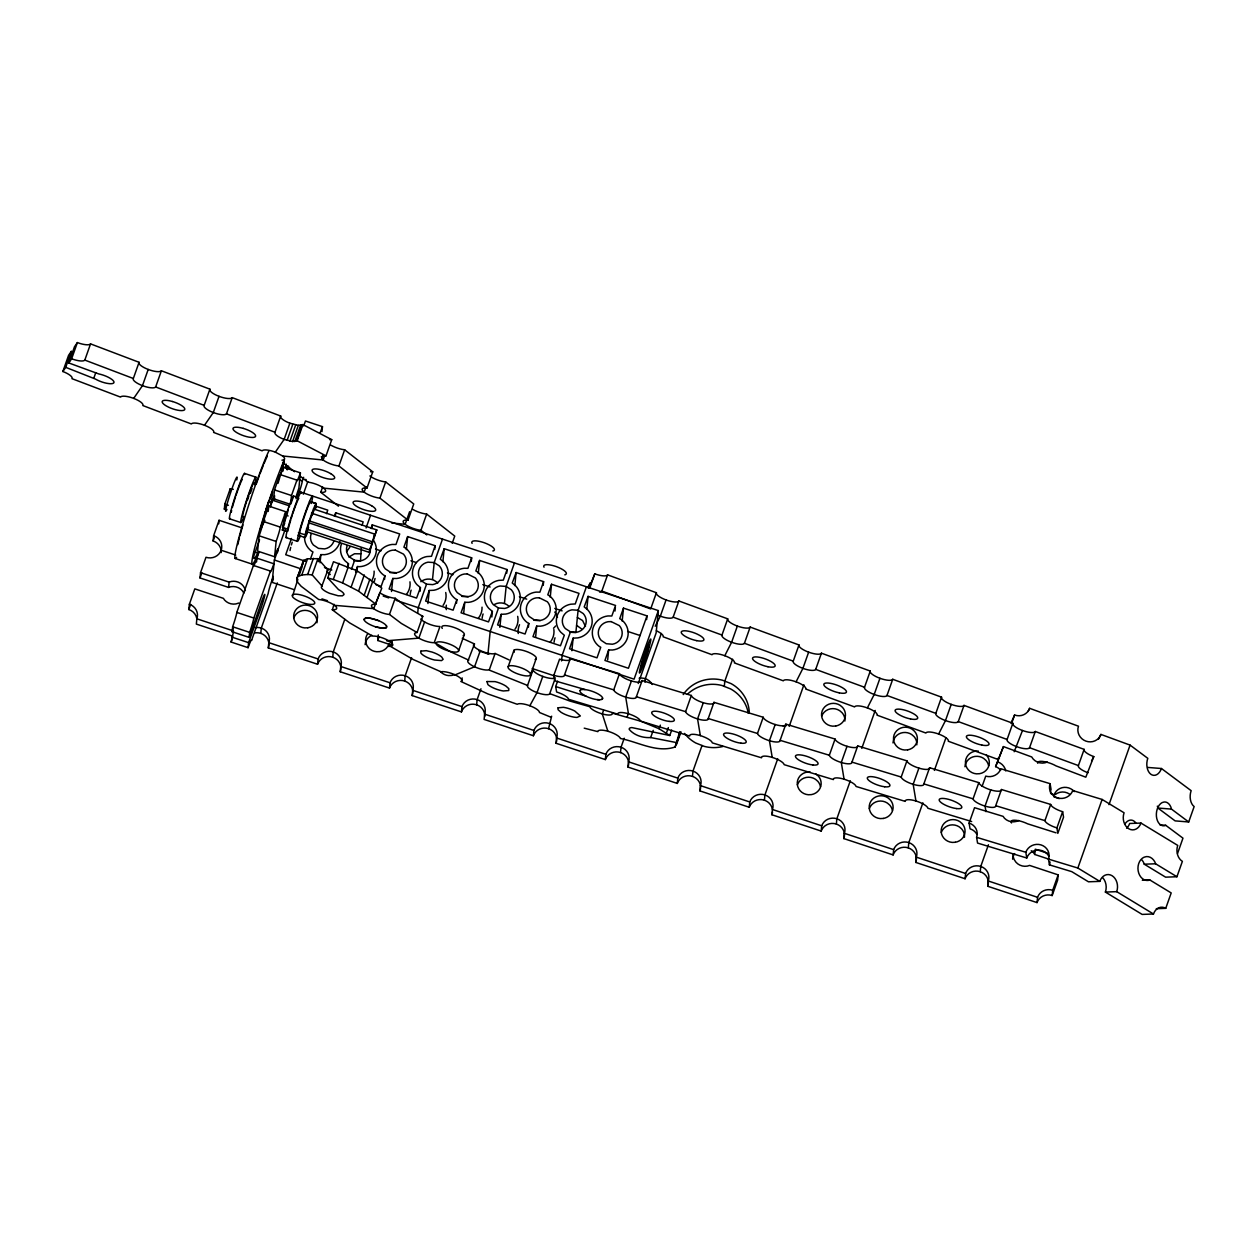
<?xml version="1.0" encoding="UTF-8"?>
<svg xmlns="http://www.w3.org/2000/svg" width="1257" height="1257" viewBox="0 0 1257 1257"><rect width="100%" height="100%" fill="white"/><g stroke="black" fill="none" stroke-linecap="round" stroke-linejoin="round"><path stroke-width="1.5" d="M196.736 618.193A11.957 11.423 5.7 0 0 188.833 609.535L189.367 604.256L194.804 588.873L223.416 598.348L224.579 600.06A11.957 11.423 5.7 0 0 235.86 603.941L238.83 603.03M243.905 593.1A11.957 11.423 5.7 0 0 230.911 586.705L228.601 587.412L200.02 577.953L200.539 572.673L205.991 557.275A11.957 11.423 5.7 0 0 221.153 550.236L235.75 555.075M189.367 604.256A11.957 11.423 5.7 0 1 196.862 618.805L196.343 624.085L232.844 636.183M221.216 552.593A11.957 11.423 5.7 0 0 213.109 540.966L213.643 535.686L219.079 520.288L242.334 527.987M218.734 523.808L219.079 520.288M233.331 489.303A11.957 11.423 5.7 0 1 230.267 488.706L224.814 504.088L224.296 509.368L225.506 505.942M229.921 492.225L230.267 488.706M228.601 587.412L229.12 582.132L231.445 581.425A11.957 11.423 5.7 0 1 245.398 590.664M273.35 576.429A11.957 0.801 -71.7 0 0 268.197 593.414L251.573 640.394A11.957 0.801 -71.7 0 0 248.1 647.685L231.099 642.044L233.535 631.58M248.1 647.685L248.603 642.657L258.753 614.264A11.957 0.801 -71.7 0 0 262.572 603.517L263.42 600.705A11.957 0.801 -71.7 0 0 263.986 595.551L263.263 597.201A11.957 0.801 -71.7 0 0 259.445 607.948L249.122 637.378L232.136 631.752L232.639 626.74A11.957 0.801 -71.7 0 0 236.803 612.41L253.443 565.43A11.957 0.801 -71.7 0 0 258.863 552.294M249.122 637.378L249.624 632.365A11.957 0.801 -71.7 0 0 253.804 618.051L270.428 571.071A11.957 0.801 -71.7 0 0 273.9 563.796L256.915 558.155L256.522 561.989M283.925 524.248A11.957 0.801 -71.7 0 1 284.396 522.299L285.763 511.725L268.762 506.1L263.31 521.482A11.957 0.801 -71.7 0 1 259.146 535.812L257.606 551.116L274.607 556.741A11.957 0.801 -71.7 0 1 277.388 552.671M268.228 511.426L268.762 506.1M270.035 506.492A17.944 1.21 -71.7 0 1 271.543 502.109L272.596 491.55A53.831 3.63 -71.7 0 0 259.963 530.548L264.881 520.257M300.407 472.852A11.957 0.801 -71.7 0 1 296.935 480.143L291.498 495.525L290.603 504.403L273.617 498.778L274.497 489.9L279.95 474.502A11.957 0.801 -71.7 0 0 283.422 467.227L300.407 472.852L298.883 488.172A11.957 0.801 -71.7 0 0 296.086 496.845M260.78 633.371L261.299 628.091L277.294 582.918M294.248 589.69L272.125 582.368L274.356 560.009L285.213 529.338M274.607 556.741L276.131 541.437A11.957 0.801 -71.7 0 0 280.311 527.123L285.763 511.725M283.045 471.061L283.422 467.227M344.764 619.402L333.246 651.927L332.728 657.207A11.957 11.423 5.7 0 0 317.565 664.246L268.291 647.921L268.809 642.641A11.957 11.423 5.7 0 0 255.124 627.667M287.884 531.114L288.214 529.338L282.558 527.327A17.944 1.21 -71.7 0 1 288.481 507.765A17.944 1.21 -71.7 0 1 293.635 496.028L297.878 497.568M286.737 515.59L288.309 509.525M288.214 529.338L288.23 529.197A17.944 1.21 -71.7 0 1 290.776 519.879M293.619 496.169L291.215 502.941M298.255 495.164L298.632 491.44L658.354 610.603L656.123 632.962L638.226 683.494M298.412 532.717L305.215 534.838A17.944 1.21 -71.7 0 1 311.155 515.276A17.944 1.21 -71.7 0 1 316.293 503.538L310.636 501.653A17.944 1.21 -71.7 0 0 305.482 513.39A17.944 1.21 -71.7 0 0 299.559 532.952L299.276 535.686A17.944 1.21 -71.7 0 0 299.732 535.341M321.965 431.654L322.468 426.642L305.467 421.001A11.957 0.801 -71.7 0 1 303.597 425.934M320.064 562.79L320.881 554.62L324.715 554.667A17.944 17.142 5.7 0 0 339.956 541.578M317.565 664.246L318.1 658.967A11.957 11.423 5.7 0 1 333.246 651.927A11.957 11.423 5.7 0 1 340.757 666.477L340.238 671.757L389.513 688.082A11.957 11.423 5.7 0 1 404.675 681.043L405.194 675.763L411.589 657.694M335.32 516.486L335.698 512.762L363.179 521.859L361.969 525.395M348.173 567.017L348.488 563.749L344.968 560.763A17.944 17.142 5.7 0 1 341.433 543.92M356.925 572.124L357.491 566.53L359.439 566.687A17.944 17.142 5.7 0 0 373.439 540.29M360.476 561.266L361.34 547.989M371.868 528.6L372.229 524.86L399.71 533.974L395.986 544.485L392.153 544.438A17.944 17.142 5.7 0 0 377.1 556.804A17.944 17.142 5.7 0 0 383.416 574.936L384.909 575.785L384.532 579.508M306.127 531.46L369.322 552.389L374.665 534.099L311.469 513.155M374.665 534.099L374.46 536.126L376.786 529.794L369.322 552.389M390.676 644.778L377.76 640.489L378.31 634.911M391.524 591.497L392.828 578.456L396.662 578.503A17.944 17.142 5.7 0 0 411.715 566.137A17.944 17.142 5.7 0 0 405.398 548.005L403.906 547.172L407.645 536.598L435.111 545.695L434.749 549.419M389.513 688.082L390.047 682.802A11.957 11.423 5.7 0 1 405.194 675.763A11.957 11.423 5.7 0 1 412.705 690.313L412.17 695.592L461.46 711.918A11.957 11.423 5.7 0 1 484.731 716.506M406.341 549.639L407.645 536.598M417.685 613.259L418.235 607.681L426.547 584.191L432.738 584.615A11.957 11.423 5.7 0 0 439.353 565.917L434.199 562.586L428.024 562.162A11.957 11.423 5.7 0 0 421.409 580.86L426.547 584.191M420.074 591.309L420.435 587.585L416.915 584.599A17.944 17.142 5.7 0 1 426.846 556.552L431.512 556.285L435.111 545.695M427.93 603.533L429.234 590.491L433.916 590.24A17.944 17.142 5.7 0 0 443.847 562.178L440.311 559.192L444.177 548.696L471.658 557.809L471.281 561.533M432.534 579.351L434.199 562.586L442.511 539.096M442.873 561.738L444.177 548.696M456.48 603.344L456.857 599.62L455.364 598.772A17.944 17.142 5.7 0 1 449.048 580.64A17.944 17.142 5.7 0 1 464.1 568.274L467.934 568.321L471.658 557.809M463.66 613.463L464.776 602.292L468.61 602.339A17.944 17.142 5.7 0 0 483.646 589.973A17.944 17.142 5.7 0 0 477.33 571.841L475.853 571.008L479.593 560.433L507.058 569.531L506.697 573.255M461.46 711.918L461.995 706.638A11.957 11.423 5.7 0 1 477.141 699.599L480.975 688.757M478.288 573.475L479.593 560.433M476.623 704.878L477.141 699.599A11.957 11.423 5.7 0 1 484.652 714.149L484.118 719.428L533.408 735.754A11.957 11.423 5.7 0 1 548.555 728.699L551.65 716.191M487.952 653.86L490.183 631.517L498.495 608.027L504.67 608.451A11.957 11.423 5.7 0 0 511.3 589.753L506.147 586.422L499.972 585.998A11.957 11.423 5.7 0 0 493.341 604.696L498.495 608.027M491.833 616.998L492.383 611.421L488.863 608.435A17.944 17.142 5.7 0 1 498.793 580.373L503.319 580.121L507.058 569.531M499.877 627.369L501.182 614.327L505.848 614.06A17.944 17.142 5.7 0 0 515.794 586.013L512.259 583.028L516.124 572.532L543.605 581.645L543.228 585.369M504.466 603.187L506.147 586.422L514.459 562.932M514.82 585.573L516.124 572.532M528.427 627.164L528.804 623.441L527.312 622.608A17.944 17.142 5.7 0 1 520.995 604.476A17.944 17.142 5.7 0 1 536.032 592.11L539.882 592.157L543.605 581.645M535.592 637.299L536.708 626.127L540.557 626.175A17.944 17.142 5.7 0 0 555.594 613.809A17.944 17.142 5.7 0 0 549.278 595.677L547.785 594.828L551.54 584.269L579.006 593.367L575.25 603.957L570.741 604.208A17.944 17.142 5.7 0 0 560.811 632.271L564.33 635.241L560.465 645.752L532.984 636.639L536.708 626.127M533.408 735.754L533.942 730.474A11.957 11.423 5.7 0 1 549.089 723.419A11.957 11.423 5.7 0 1 556.6 737.985L556.065 743.264L605.355 759.589A11.957 11.423 5.7 0 1 620.502 752.534L621.037 747.255L624.226 738.22M550.236 597.311L551.54 584.269M561.565 660.931L562.13 655.353L570.442 631.862L576.617 632.287A11.957 11.423 5.7 0 0 583.248 613.589L578.094 610.258L571.919 609.834A11.957 11.423 5.7 0 0 565.289 628.531L570.442 631.862M571.872 650.702L573.129 638.163L577.796 637.896A17.944 17.142 5.7 0 0 587.726 609.849L584.206 606.864L588.072 596.368L615.553 605.465L611.829 615.993L607.979 615.946A17.944 17.142 5.7 0 0 592.943 628.311A17.944 17.142 5.7 0 0 599.259 646.444L600.752 647.276L596.996 657.851L569.531 648.753L573.129 638.163M586.768 609.409L588.072 596.368M607.681 659.768L608.655 649.963L612.505 650.01A17.944 17.142 5.7 0 0 627.542 637.645A17.944 17.142 5.7 0 0 621.225 619.512L619.732 618.664L623.472 608.105L646.994 615.883L646.617 619.607M614.987 611.059L615.364 607.335M605.355 759.589L605.874 754.31A11.957 11.423 5.7 0 1 621.037 747.255A11.957 11.423 5.7 0 1 628.547 761.821L628.013 767.1L677.303 783.425A11.957 11.423 5.7 0 1 692.45 776.37L692.984 771.091L702.034 745.495M622.184 621.131L623.472 608.105M644.967 682.205L645.312 678.686L661.308 633.512M677.303 783.425L677.822 778.146A11.957 11.423 5.7 0 1 692.984 771.091A11.957 11.423 5.7 0 1 700.479 785.641L699.96 790.92L749.251 807.261A11.957 11.423 5.7 0 1 772.301 808.864M724.299 686.416L724.818 681.137L732.595 659.202M749.251 807.261L749.769 801.982A11.957 11.423 5.7 0 1 764.916 794.927L777.722 758.788M764.397 800.206L764.916 794.927A11.957 11.423 5.7 0 1 772.427 809.477L771.908 814.756L821.182 831.081A11.957 11.423 5.7 0 1 836.345 824.042L836.863 818.763L850.298 780.817M821.182 831.081L821.717 825.802A11.957 11.423 5.7 0 1 836.863 818.763A11.957 11.423 5.7 0 1 844.374 833.312L843.856 838.592L893.13 854.917A11.957 11.423 5.7 0 1 908.292 847.878L908.811 842.599L922.889 802.846M893.13 854.917L893.664 849.638A11.957 11.423 5.7 0 1 908.811 842.599A11.957 11.423 5.7 0 1 916.322 857.148L915.787 862.428L965.077 878.753A11.957 11.423 5.7 0 1 980.24 871.714L980.759 866.434L988.442 844.751M965.077 878.753L965.612 873.474A11.957 11.423 5.7 0 1 980.759 866.434A11.957 11.423 5.7 0 1 988.269 880.984L987.735 886.264L1037.025 902.589A11.957 11.423 5.7 0 1 1052.172 895.55L1057.624 880.151L1058.158 874.872L1029.577 865.413L1027.268 866.12A11.957 11.423 5.7 0 1 1015.97 862.223L1014.273 859.709A11.957 11.423 5.7 0 1 1013.126 853.896M1049.061 859.222L1034.747 854.477L1035.281 849.198L1047.804 853.346M1037.025 902.589L1037.559 897.309A11.957 11.423 5.7 0 1 1052.706 890.27L1058.158 874.872M1052.172 895.55L1052.706 890.27M278.048 483.269L284.302 461.822M364.09 619.654L364.341 618.79A11.957 3.441 19.5 0 1 376.393 619.827A11.957 3.441 19.5 0 1 386.747 626.615L386.48 627.479A11.957 3.441 19.5 0 1 374.099 626.316A11.957 3.441 19.5 0 1 364.09 619.434L365.771 618.145L369.998 618.208L378.608 620.659M458.428 651.315L458.679 650.45A11.957 3.441 19.5 0 0 448.34 643.663A11.957 3.441 19.5 0 0 436.289 642.626L436.038 643.49A11.957 3.441 19.5 0 0 446.392 650.278A11.957 3.441 19.5 0 0 458.428 651.315L464.414 634.251A11.957 3.441 19.5 0 0 454.076 627.463A11.957 3.441 19.5 0 0 442.024 626.426L441.773 627.29A11.957 3.441 19.5 0 0 442.291 628.39M508.237 666.461L507.985 667.326A11.957 3.441 19.5 0 0 518.34 674.113A11.957 3.441 19.5 0 0 530.375 675.15L536.362 658.087A11.957 3.441 19.5 0 0 526.007 651.299A11.957 3.441 19.5 0 0 513.972 650.262L508.237 666.461A11.957 3.441 19.5 0 1 520.272 667.498A11.957 3.441 19.5 0 1 530.627 674.286L530.375 675.15M513.972 650.262L513.72 651.126A11.957 3.441 19.5 0 0 514.239 652.226M602.323 698.971L602.574 698.106M247.362 500.365L248.729 496.326M429.234 590.491L425.636 601.082L453.117 610.179L456.857 599.62M501.182 614.327L497.583 624.918L525.065 634.015L528.804 623.441M62.85 371.506L68.585 355.307L71.46 351.143L65.725 367.343L62.85 371.506A11.957 3.441 19.5 0 1 71.979 378.671L120.499 397.086A11.957 3.441 19.5 0 1 133.682 398.39A11.957 3.441 19.5 0 1 142.811 405.54L191.331 423.955A11.957 3.441 19.5 0 1 204.498 425.259L207.311 426.453A11.957 3.441 19.5 0 1 213.627 432.424L262.147 450.839A11.957 3.441 19.5 0 1 275.33 452.143L282.621 455.992L323.143 459.999A11.957 3.441 19.5 0 0 336.295 465.577L338.919 465.986L367.013 488.015A11.957 3.441 19.5 0 0 364.153 492.147L323.615 488.125A11.957 3.441 19.5 0 0 307.855 482.154L300.454 476.356M65.725 367.343L95.438 379.064A11.957 3.441 19.5 0 0 106.609 383.259L109.233 383.652A11.957 3.441 19.5 0 0 111.904 379.441L109.878 378.106A11.957 3.441 19.5 0 0 98.706 373.91L68.758 362.943L74.493 346.743L77.384 342.58A11.957 3.441 19.5 0 0 90.551 343.884L139.071 362.299A11.957 3.441 19.5 0 0 148.2 369.448A11.957 3.441 19.5 0 0 161.383 370.768L209.903 389.167A11.957 3.441 19.5 0 0 219.032 396.332A11.957 3.441 19.5 0 0 232.215 397.636L280.72 416.051A11.957 3.441 19.5 0 0 289.864 423.2L298.333 425.337L302.921 424.599L331.738 439.667L326.003 455.867L321.305 456.7L323.143 459.999L324.416 456.401M68.758 362.943L71.649 358.779L77.384 342.58M71.649 358.779A11.957 3.441 19.5 0 0 84.816 360.083L90.551 343.884M93.866 378.011L95.783 372.622M302.921 424.599L297.186 440.798L292.598 441.537L284.129 439.4A11.957 3.441 19.5 0 1 274.984 432.251L226.48 413.836A11.957 3.441 19.5 0 1 213.297 412.532A11.957 3.441 19.5 0 1 204.168 405.367L155.648 386.967A11.957 3.441 19.5 0 1 142.465 385.648A11.957 3.441 19.5 0 1 133.336 378.498L139.071 362.299M148.2 369.448L142.465 385.648L133.682 398.39M155.648 386.967L161.383 370.768M204.168 405.367L209.903 389.167M219.032 396.332L213.297 412.532L204.498 425.259M226.48 413.836L232.215 397.636M188.833 609.535L190.655 604.413M200.02 577.953L201.827 572.815M213.109 540.966L214.319 537.54M250.379 493.278L252.044 488.596M274.984 432.251L280.72 416.051M289.864 423.2L284.129 439.4L275.33 452.143M287.083 440.406L292.818 424.206M289.974 441.128L295.709 424.929M280.924 470.448L282.841 465.059M292.598 441.537L298.333 425.337M259.539 539.787L253.804 555.987A53.831 3.63 -71.7 0 0 257.732 552.954L254.323 551.823M285.025 467.793L286.313 464.194M294.798 441.616L300.533 425.416M296.401 441.333L302.136 425.133M287.287 469.835L288.56 466.221M232.136 631.752L233.425 628.123M282.542 527.453L286.14 517.287M283.532 528.239A17.944 1.21 -71.7 0 1 282.291 530.061L284.695 523.163M296.071 498.652L298.632 491.44M299.182 492.288A11.957 0.801 -71.7 0 0 302.356 480.897L303.644 477.283M272.125 582.368L273.397 578.754M303.33 494.205L307.808 481.557M291.467 538.467L285.716 554.73L305.608 561.313M321.792 458.726L323.065 455.128M305.2 534.963L312.286 513.5M312.082 515.543L316.277 503.664L309.489 501.417M298.145 535.231L304.948 537.572L308.562 527.264M314.847 509.494L316.026 506.272A17.944 1.21 -71.7 0 1 315.318 509.164M338.494 506.178L320.755 492.273L322.672 486.868M334.032 604.256L332.429 609.692A11.957 3.441 19.5 0 0 335.808 606.487L334.283 605.183A11.957 3.441 19.5 0 0 320.912 599.793L318.681 599.51L301.193 586.312L297.752 582.4L296.683 579.068L303.817 560.339L307.556 558.784L317.911 558.674L327.873 569.987L321.776 586.328A11.957 3.441 19.5 0 0 329.554 593.32L338.164 595.787L342.391 595.834L344.009 594.545A11.957 3.441 19.5 0 0 338.51 589.596L327.747 577.921L333.482 561.722L356.941 570.694L381.798 588.15L375.419 604.271A11.957 3.441 19.5 0 0 372.528 607.665L374.13 608.985A11.957 3.441 19.5 0 0 387.627 614.249L389.466 614.453L401.376 623.456L417.057 632.491L422.792 616.291L407.111 607.257L395.201 598.253L393.362 598.049A11.957 3.441 19.5 0 1 379.865 592.785L373.722 608.639L334.472 605.34M296.683 579.068L303.817 560.339M292.143 595.488A11.957 3.441 19.5 0 1 302.513 595.378A11.957 3.441 19.5 0 1 314.549 602.087L314.8 603.109A11.957 3.441 19.5 0 1 304.43 603.234A11.957 3.441 19.5 0 1 292.394 596.525L297.878 579.288M299.135 575.345L302.324 566.341M338.919 465.986L344.654 449.786L342.03 449.377A11.957 3.441 19.5 0 1 330.874 445.151M298.082 576.539L301.821 574.983L307.556 558.784M310.463 558.988L312.962 551.949L311.469 551.1A17.944 17.142 5.7 0 1 304.54 536.645M326.521 513.642L327.763 510.138L315.114 505.942M301.821 574.983L307.666 574.496L313.402 558.297M322.138 586.186L312.176 574.873L317.911 558.674M318.398 561.628L320.881 554.62M334.456 516.281L335.698 512.762M327.747 577.921L333.309 579.493L339.044 563.293M366.054 486.742L364.153 492.147A11.957 3.441 19.5 0 0 379.928 498.133L408.006 520.162A11.957 3.441 19.5 0 0 405.147 524.295L391.634 522.959M367.013 488.015L372.748 471.815L344.654 449.786M376.063 604.35L358.559 591.136L342.595 582.934L348.33 566.734M351.426 569.358L354.631 560.308L360.319 560.858A11.957 11.423 5.7 0 0 370.234 547.848M366.086 527.94L370.564 515.26M379.928 498.133L385.663 481.934A11.957 3.441 19.5 0 1 369.888 475.947M355.59 571.888L357.491 566.53M370.972 528.443L372.229 524.86M351.206 586.893L356.941 570.694M358.559 591.136L364.294 574.936M364.153 595.362L369.888 579.163M367.013 597.515L372.748 581.315M384.909 575.785L381.17 586.343L375.67 584.521M409.609 511.693L405.147 524.295A11.957 3.441 19.5 0 0 420.922 530.281L426.83 534.916M408.006 520.162L413.742 503.963L385.663 481.934M392.828 578.456L389.104 588.983L416.57 598.081L420.435 587.585M377.76 640.489L379.033 636.89M389.466 614.453L395.201 598.253M420.922 530.281L426.657 514.082A11.957 3.441 19.5 0 1 412.877 509.431M462.183 677.9L461.492 681.247A11.957 3.441 19.5 0 0 456.432 675.512L453.73 674.255A11.957 3.441 19.5 0 0 440.893 671.757L413.286 659.548L390.314 646.318L392.231 640.913M452.19 543.307L454.751 536.095L426.657 514.082M424.599 621.932L418.864 638.132L388.507 640.614A11.957 3.441 19.5 0 0 372.575 636.089L349.603 622.843L332.115 609.645M417.057 632.491L415.816 632.664A11.957 3.441 19.5 0 0 418.22 637.786L420.639 639.106A11.957 3.441 19.5 0 0 434.231 642.704L439.966 626.505A11.957 3.441 19.5 0 1 426.374 622.906L423.955 621.587A11.957 3.441 19.5 0 1 420.796 618.994M464.776 602.292L461.052 612.803L488.517 621.916L492.383 611.421M555.327 677.853A11.957 3.441 19.5 0 1 544.234 676.926L541.311 675.842A11.957 3.441 19.5 0 1 533.094 669.651L527.579 685.442L488.769 669.902A11.957 3.441 19.5 0 1 475.932 667.388L473.213 666.147A11.957 3.441 19.5 0 1 468.154 660.396L474.486 643.961L462.262 638.32M480.315 650.576L474.58 666.776L455.081 674.883M489.366 669.651L495.101 653.451L509.069 659.894M542.773 676.376L537.038 692.576L529.81 705.758M585.055 689.543L554.746 680.807L553.834 675.339L559.569 659.139A11.957 3.441 19.5 0 0 570.254 658.731L619.481 673.673A11.957 3.441 19.5 0 0 631.438 680.933A11.957 3.441 19.5 0 0 642.123 680.54L691.35 695.467A11.957 3.441 19.5 0 0 703.307 702.726A11.957 3.441 19.5 0 0 713.976 702.333L763.219 717.26A11.957 3.441 19.5 0 0 775.176 724.519A11.957 3.441 19.5 0 0 785.845 724.126L835.072 739.053A11.957 3.441 19.5 0 0 847.029 746.312A11.957 3.441 19.5 0 0 857.714 745.92L906.941 760.846A11.957 3.441 19.5 0 0 918.898 768.121A11.957 3.441 19.5 0 0 929.583 767.713L978.81 782.64A11.957 3.441 19.5 0 0 990.767 789.915A11.957 3.441 19.5 0 0 1001.452 789.506L1050.679 804.433A11.957 3.441 19.5 0 0 1062.636 811.708L1063.548 817.176L1057.813 833.375L1056.901 827.907L1062.636 811.708M586.406 586.768L578.094 610.258L575.863 632.617L569.688 632.177M527.579 685.442L527.359 685.851A11.957 3.441 19.5 0 0 535.576 692.041L538.499 693.126A11.957 3.441 19.5 0 0 549.592 694.053L554.903 679.251M588.276 588.292L590.193 582.902L587.946 587.302M589.36 587.255L594.781 573.852A11.957 3.441 19.5 0 0 607.587 574.858L656.421 592.738A11.957 3.441 19.5 0 0 666.069 599.95A11.957 3.441 19.5 0 0 678.874 600.972L727.709 618.853A11.957 3.441 19.5 0 0 737.356 626.065A11.957 3.441 19.5 0 0 750.162 627.07L798.981 644.951A11.957 3.441 19.5 0 0 808.644 652.163A11.957 3.441 19.5 0 0 821.434 653.184L870.268 671.065A11.957 3.441 19.5 0 0 879.931 678.277A11.957 3.441 19.5 0 0 892.721 679.283L941.556 697.164A11.957 3.441 19.5 0 0 951.219 704.376A11.957 3.441 19.5 0 0 964.009 705.397L1012.843 723.278A11.957 3.441 19.5 0 0 1022.491 730.49A11.957 3.441 19.5 0 0 1035.297 731.495L1084.131 749.376A11.957 3.441 19.5 0 0 1093.779 756.588L1085.812 777.203L1056.069 765.906A11.957 3.441 19.5 0 0 1044.866 761.758L1042.273 761.381A11.957 3.441 19.5 0 0 1037.716 763.25M589.69 588.245L594.781 573.852M971.661 821.528L927.886 808.251A11.957 3.441 19.5 0 0 915.944 800.992A11.957 3.441 19.5 0 0 905.26 801.385L856.033 786.458A11.957 3.441 19.5 0 0 844.076 779.199A11.957 3.441 19.5 0 0 833.391 779.591L784.164 764.665A11.957 3.441 19.5 0 0 772.207 757.405A11.957 3.441 19.5 0 0 761.522 757.798L712.295 742.871A11.957 3.441 19.5 0 0 700.338 735.612A11.957 3.441 19.5 0 0 689.653 736.005L640.426 721.078A11.957 3.441 19.5 0 0 628.469 713.803A11.957 3.441 19.5 0 0 617.8 714.212L568.557 699.285A11.957 3.441 19.5 0 0 556.615 692.01L555.704 686.558L557.605 681.153M553.834 675.339A11.957 3.441 19.5 0 0 564.519 674.93L570.254 658.731M599.558 592.063A11.957 3.441 19.5 0 0 601.852 591.057L607.587 574.858M608.655 649.963L604.931 660.475L628.437 668.268L646.994 615.883M603.564 710.331L602.292 713.929L607.885 731.291M1056.901 827.907A11.957 3.441 19.5 0 1 1044.944 820.632L995.717 805.706A11.957 3.441 19.5 0 1 985.032 806.114A11.957 3.441 19.5 0 1 973.075 798.839L923.848 783.912A11.957 3.441 19.5 0 1 913.163 784.321A11.957 3.441 19.5 0 1 901.206 777.046L851.979 762.119A11.957 3.441 19.5 0 1 841.294 762.512A11.957 3.441 19.5 0 1 829.337 755.253L780.11 740.326A11.957 3.441 19.5 0 1 769.441 740.719A11.957 3.441 19.5 0 1 757.484 733.46L708.241 718.533A11.957 3.441 19.5 0 1 697.572 718.925A11.957 3.441 19.5 0 1 685.615 711.666L636.388 696.739A11.957 3.441 19.5 0 1 625.703 697.132A11.957 3.441 19.5 0 1 613.746 689.873L619.481 673.673M656.421 592.738L650.686 608.938L601.852 591.057M631.438 680.933L625.703 697.132L628.469 713.803M658.354 610.603L634.078 679.173L396.096 600.343M666.069 599.95L660.334 616.15L655.211 626.253M627.054 717.323L628.327 713.725M636.388 696.739L642.123 680.54M657.49 614.987A11.957 3.441 19.5 0 0 673.139 617.171L678.874 600.972M671.678 730.097L669.761 735.502L631.8 727.567A11.957 3.441 19.5 0 0 629.254 729.406C634.157 735.392 643.097 738.11 650.67 737.545L653.216 730.348M669.761 735.502L659.077 728.746L660.349 725.148M666.43 732.988L668.347 727.583M685.615 711.666L691.35 695.467M584.222 728.164L597.845 731.637A11.957 3.441 19.5 0 1 606.235 730.82L609.174 731.653A11.957 3.441 19.5 0 1 620.125 737.859L620.345 738.472C638.147 741.913 656.908 753.226 675.135 746.988L679.723 731.668M675.135 746.988L680.241 732.58M676.533 744.458L680.995 731.857M1088.043 772.788A11.957 3.441 19.5 0 1 1078.396 765.576L1029.562 747.695A11.957 3.441 19.5 0 1 1016.756 746.689A11.957 3.441 19.5 0 1 1007.108 739.477L958.274 721.597A11.957 3.441 19.5 0 1 945.484 720.575A11.957 3.441 19.5 0 1 935.821 713.363L886.986 695.482A11.957 3.441 19.5 0 1 874.196 694.477A11.957 3.441 19.5 0 1 864.533 687.265L815.699 669.384A11.957 3.441 19.5 0 1 802.909 668.363A11.957 3.441 19.5 0 1 793.246 661.151L744.427 643.27A11.957 3.441 19.5 0 1 731.621 642.264A11.957 3.441 19.5 0 1 721.974 635.052L727.709 618.853M703.307 702.726L697.572 718.925L700.338 735.612M737.356 626.065L731.621 642.264L724.786 655.714A11.957 3.441 19.5 0 0 711.996 654.708L663.162 636.812A11.957 3.441 19.5 0 0 656.358 630.778M708.241 718.533L713.976 702.333M744.427 643.27L750.162 627.07M757.484 733.46L763.219 717.26M793.246 661.151L798.981 644.951M775.176 724.519L769.441 740.719L772.207 757.405M808.644 652.163L802.909 668.363L796.074 681.828A11.957 3.441 19.5 0 0 783.268 680.807L734.434 662.926A11.957 3.441 19.5 0 0 724.786 655.714M780.11 740.326L785.845 724.126M789.207 726.357L803.914 684.798M815.699 669.384L821.434 653.184M829.337 755.253L835.072 739.053M864.533 687.265L870.268 671.065M847.029 746.312L841.294 762.512L844.076 779.199M879.931 678.277L874.196 694.477L867.361 707.927A11.957 3.441 19.5 0 0 854.556 706.921L805.721 689.025A11.957 3.441 19.5 0 0 796.074 681.828M851.979 762.119L857.714 745.92M861.783 748.371L875.218 710.441M886.986 695.482L892.721 679.283M901.206 777.046L906.941 760.846M935.821 713.363L941.556 697.164M918.898 768.121L913.163 784.321L915.944 800.992M951.219 704.376L945.484 720.575L938.633 734.041A11.957 3.441 19.5 0 0 925.843 733.02L877.009 715.139A11.957 3.441 19.5 0 0 867.361 707.927M923.848 783.912L929.583 767.713M934.375 770.4L945.893 737.875M958.274 721.597L964.009 705.397M973.075 798.839L978.81 782.64M976.94 834.428A11.957 11.313 -9.4 0 0 970.058 828.85L969.1 823.099L974.552 807.701L1003.102 816.359L1004.469 818.244A11.957 11.313 -9.4 0 0 1018.783 820.507M982.094 786.379L985.739 776.119A11.957 11.313 -9.4 0 0 1000.871 768.75L1050.098 783.677A11.957 11.313 -9.4 0 0 1057.593 797.912A11.957 11.313 -9.4 0 0 1072.74 790.543L1102.122 799.452L1124.072 812.792A11.957 9.27 87.8 0 0 1128.707 828.724A11.957 9.27 87.8 0 0 1140.979 823.068L1177.746 845.411A11.957 9.27 87.8 0 0 1182.381 861.359L1176.929 876.742L1165.6 877.166L1144.263 864.203L1143.493 862.286A11.957 9.27 87.8 0 0 1141.859 859.945M1000.698 770.132A11.957 11.454 26.9 0 0 995.607 766.629L1003.416 746.595L1031.73 756.965L1033.097 758.961A11.957 11.454 26.9 0 0 1047.285 762.041M1011.021 723.074L1014.588 715.013A11.957 11.454 26.9 0 0 1029.64 708.32L1078.475 726.2A11.957 11.454 26.9 0 0 1085.875 741.111A11.957 11.454 26.9 0 0 1100.928 734.418L1130.074 745.102L1147.798 758.332A11.957 7.793 -85.5 0 0 1150.799 774.218A11.957 7.793 -85.5 0 0 1161.452 768.514L1191.149 790.684A11.957 7.793 -85.5 0 0 1194.15 806.57L1188.698 821.968L1175.122 820.884L1157.886 808.031L1157.351 806.13M995.607 766.629L1003.416 746.595M1011.571 723.561L1014.588 715.013M1007.108 739.477L1012.843 723.278M990.767 789.915L985.032 806.114L985.959 811.661M995.717 805.706L1001.452 789.506M1022.491 730.49L1014.195 751.733M1029.562 747.695L1035.297 731.495M1044.944 820.632L1050.679 804.433M1078.396 765.576L1084.131 749.376M1142.314 880.261L1149.872 879.979L1171.194 892.941L1165.742 908.34A11.957 9.27 87.8 0 0 1153.47 913.996L1116.703 891.653A11.957 9.27 87.8 0 0 1112.068 875.705A11.957 9.27 87.8 0 0 1099.796 881.377L1077.846 868.037L1102.122 799.452M1108.988 804.653L1130.074 745.102M1177.526 853.55L1182.963 838.168L1165.742 825.315L1159.928 824.859M347.199 567.253L348.488 563.749M249.703 493.655L250.033 492.807M289.283 506.854L289.629 506.005M1028.069 711.415L1029.64 708.32M1098.571 739.069L1100.928 734.418M1091.547 761.004L1093.779 756.588M346.508 551.697L349.902 547.141M273.617 498.778L274.026 498.039A11.957 0.801 -71.7 0 1 274.105 499.736M348.927 557.024L354.537 553.756L360.759 553.834M327.873 569.987L327.511 570.128A11.957 3.441 19.5 0 0 330.261 574.543M474.486 643.961L473.889 644.197A11.957 3.441 19.5 0 0 478.948 649.948L481.667 651.189A11.957 3.441 19.5 0 0 494.504 653.703L495.101 653.451M1165.742 825.315L1164.171 825.802A11.957 7.793 -85.5 0 1 1156.409 816.28A11.957 7.793 -85.5 0 1 1162.128 802.595L1164.155 801.982A11.957 7.793 -85.5 0 1 1170.927 807.198L1171.461 809.099L1188.698 821.968M1149.872 879.979L1148.034 880.466A11.957 9.27 87.8 0 1 1138.166 870.881A11.957 9.27 87.8 0 1 1144.059 857.211L1146.415 856.598A11.957 9.27 87.8 0 1 1154.822 861.862L1155.592 863.779L1176.929 876.742M421.551 616.464L422.792 616.291M353.846 560.685L360.005 561.156M389.969 572.563L396.144 573.082M461.916 596.399L468.091 596.918M533.864 620.235L540.039 620.738M1140.979 823.068L1129.65 823.492A11.957 9.27 87.8 0 1 1126.602 828.206M1144.263 864.203L1155.592 863.779M1099.796 881.377L1088.468 881.801L1071.765 871.651L1049.422 864.863L1048.464 859.112A11.957 11.313 -9.4 0 0 1040.969 844.893A11.957 11.313 -9.4 0 0 1025.822 852.262L976.595 837.319A11.957 11.313 -9.4 0 0 969.1 823.099M1102.798 877.826A11.957 9.27 87.8 0 1 1105.374 892.077L1116.703 891.653M1156.314 908.685L1165.742 908.34M1153.47 913.996L1142.142 914.42L1105.374 892.077M329.554 439.604L331.738 439.667M597.248 699.599L599.51 699.709M1147.877 767.446L1161.452 768.514M1157.886 808.031L1171.461 809.099M307.666 574.496L312.176 574.873M650.67 737.545L675.889 742.463M375.293 626.724L383.369 628.296L386.386 627.652L386.496 625.797M564.519 674.93L613.746 689.873M1056.021 832.825L1027.582 823.806A11.957 3.441 19.5 0 0 1016.253 820.318L1013.99 820.208A11.957 3.441 19.5 0 0 1011.539 822.974M555.704 686.558L585.919 696.111M1048.464 859.112L1077.846 868.037M1048.809 856.221A11.957 11.313 -9.4 0 0 1026.78 858.012L977.553 843.07L976.595 837.319M298.962 479.765L302.356 480.897M279.95 474.502L296.935 480.143M244.612 473.418L255.941 477.173M274.497 489.9L291.498 495.525M313.464 508.944L376.676 529.888M272.423 500.223L289.157 505.77M271.543 502.109L268.699 501.166A17.944 1.21 -71.7 0 0 267.207 505.55M308.782 520.712L371.993 541.657M284.428 514.742L288.136 515.983M308.578 522.755L371.789 543.684M627.652 631.423L640.096 635.523M375.497 549.042L380.997 550.865M410.913 560.763L416.397 562.586M447.445 572.878L452.944 574.7M482.845 584.599L490.183 587.035M519.392 596.714L526.714 599.133M554.793 608.435L562.13 610.871M306.378 528.993L369.574 549.938M224.814 504.088L228.397 505.267M263.31 521.482L280.311 527.123M282.275 529.983L286.533 531.381M229.465 518.78L240.81 522.535M286.062 537.603L297.39 541.358M1053.853 796.828L1059.211 798.604M259.146 535.812L276.131 541.437M324.479 567.567L331.801 570.002M274.356 560.009L300.172 568.573M383.196 596.069L388.727 597.908M235.106 558.469L252.091 564.11M253.443 565.43L270.428 571.071M321.933 598.866L327.464 600.689M478.728 650.812L488.832 654.206M532.23 668.535L554.368 675.857M200.539 572.673L229.12 582.132M386.528 640.677L391.948 642.468M236.803 612.41L253.804 618.051M232.639 626.74L249.624 632.365M196.862 618.805L233.378 630.904M268.809 642.641L318.1 658.967M340.757 666.477L390.047 682.802M412.705 690.313L461.995 706.638M484.652 714.149L533.942 730.474M556.6 737.985L605.874 754.31M628.547 761.821L677.822 778.146M700.479 785.641L749.769 801.982M772.427 809.477L821.717 825.802M844.374 833.312L893.664 849.638M916.322 857.148L965.612 873.474M988.269 880.984L1037.559 897.309M231.602 637.032L248.603 642.657M673.139 617.171L721.974 635.052M1050.585 793.45L1054.199 794.785A11.957 11.454 26.9 0 1 1074.342 791.596M333.309 579.493L342.595 582.934M549.812 693.66L569.657 700.982L589.753 706.701A11.957 3.441 19.5 0 0 602.292 713.929A11.957 3.441 19.5 0 0 612.269 713.128L641.18 721.345L659.077 728.746M550.99 717.228L539.473 712.499A11.957 3.441 19.5 0 0 531.271 706.308L528.349 705.224A11.957 3.441 19.5 0 0 517.255 704.281L487.92 693.943L460.91 681.498M84.816 360.083L133.336 378.498M577.372 617.533L582.557 620.502L585.479 626.363M354.631 560.308L349.462 557.024A11.957 11.423 5.7 0 1 347.105 545.805M468.751 660.161L450.367 651.676L434.686 642.641M297.186 440.798L326.003 455.867M576.586 625.326L581.708 629.019M282.715 462.45L294.547 471.721M815.95 773.982L818.276 775.993A11.957 11.423 5.7 0 1 811.425 794.613L808.314 794.754A11.957 11.423 5.7 0 1 797.284 782.388A11.957 11.423 5.7 0 1 810.121 771.971M1034.747 854.477L1033.584 852.765A11.957 11.423 5.7 0 0 1031.259 850.753M302.418 562.869L302.953 564.534M1050.098 783.677L1051.056 789.427A11.957 11.313 -9.4 0 0 1050.459 792.334M1025.822 852.262L1026.78 858.012M310.636 501.653L310.683 502.47M420.875 581.724A11.957 11.423 5.7 0 1 437.735 583.154M494.472 604.444A11.957 11.423 5.7 0 1 508.928 606.22M692.45 776.37A11.957 11.423 5.7 0 1 699.96 790.92M964.936 766.754A11.957 11.423 5.7 0 1 983.603 758.348L985.928 760.359A11.957 11.423 5.7 0 1 988.599 765.717M986.446 755.08A11.957 11.423 5.7 0 1 979.596 773.699L976.469 773.841A11.957 11.423 5.7 0 1 965.455 761.475A11.957 11.423 5.7 0 1 978.292 751.058M388.822 644.228A11.957 11.423 5.7 0 1 379.755 651.613L376.629 651.739A11.957 11.423 5.7 0 1 367.673 633.811M365.096 644.668A11.957 11.423 5.7 0 1 371.836 635.288M388.759 643.615A11.957 11.423 5.7 0 1 388.932 646.601M404.675 681.043A11.957 11.423 5.7 0 1 412.17 695.592M332.728 657.207A11.957 11.423 5.7 0 1 340.238 671.757M454.657 674.538A11.957 11.423 5.7 0 1 451.703 675.433L448.576 675.575A11.957 11.423 5.7 0 1 440.421 671.552M254.605 632.947A11.957 11.423 5.7 0 1 268.291 647.921M293.792 617.91A11.957 11.423 5.7 0 1 311.815 612.41L314.14 614.422A11.957 11.423 5.7 0 1 316.984 622.765M213.643 535.686A11.957 11.423 5.7 0 1 221.153 550.236M548.555 728.699A11.957 11.423 5.7 0 1 556.065 743.264M555.578 625.97A11.957 11.423 5.7 0 1 553.504 628.186M554.777 612.065A11.957 11.423 5.7 0 1 557.464 617.423M639.137 678.246A11.957 11.423 5.7 0 1 652.194 684.499M620.502 752.534A11.957 11.423 5.7 0 1 628.013 767.1M821.685 716.176A11.957 11.423 5.7 0 1 839.707 710.676L842.033 712.688A11.957 11.423 5.7 0 1 844.893 721.031M892.989 742.918A11.957 11.423 5.7 0 1 911.655 734.512L913.98 736.523A11.957 11.423 5.7 0 1 916.824 744.867M687.375 694.288A35.887 34.285 5.7 0 1 721.958 685.489L730.631 688.93A35.887 34.285 5.7 0 1 748.292 713.3M722.948 746.469A35.887 34.285 5.7 0 1 704.391 746.422L695.702 742.981A35.887 34.285 5.7 0 1 684.546 733.412M683.211 694.587A35.887 34.285 5.7 0 1 722.476 680.21L731.165 683.651A35.887 34.285 5.7 0 1 749.298 713.395M772.505 811.833A11.957 11.423 5.7 0 1 771.908 814.756M783.017 725.918A11.957 11.423 5.7 0 1 786.144 725.745M797.409 784.745A11.957 11.423 5.7 0 1 815.432 779.261L817.757 781.273A11.957 11.423 5.7 0 1 820.444 786.631M836.345 824.042A11.957 11.423 5.7 0 1 843.856 838.592M869.341 808.581A11.957 11.423 5.7 0 1 887.379 803.082L889.705 805.093A11.957 11.423 5.7 0 1 892.376 810.451M908.292 847.878A11.957 11.423 5.7 0 1 915.787 862.428M941.289 832.417A11.957 11.423 5.7 0 1 959.327 826.917L961.652 828.929A11.957 11.423 5.7 0 1 964.496 837.272M980.24 871.714A11.957 11.423 5.7 0 1 987.735 886.264M1012.592 859.175A11.957 11.423 5.7 0 1 1014.65 853.597M388.507 640.614A11.957 3.441 19.5 0 1 390.314 646.318M323.615 488.125A11.957 3.441 19.5 0 1 320.755 492.273M370.548 471.736A11.957 3.441 19.5 0 1 372.748 471.815M282.621 455.992A11.957 3.441 19.5 0 1 281.945 460.188M291.215 518.45A17.944 1.21 -71.7 0 1 292.158 515.496M292.645 514.019A17.944 1.21 -71.7 0 1 298.852 498.259M307.289 533.219A17.944 1.21 -71.7 0 1 304.948 537.572M300.517 535.576A23.93 1.618 -71.7 0 1 298.679 533.864A23.93 1.618 -71.7 0 1 309.395 501.779A23.93 1.618 -71.7 0 1 311.233 503.491M286.659 537.148A23.93 1.618 -71.7 0 1 292.331 513.704A23.93 1.618 -71.7 0 1 301.271 493.325M287.586 465.907A59.817 4.038 -71.7 0 1 286.69 469.427M259.131 551.556A59.817 4.038 -71.7 0 1 256.585 540.73A59.817 4.038 -71.7 0 1 284.412 459.732M264.504 514.176A17.944 1.21 -71.7 0 1 265.321 511.41M265.777 509.981A17.944 1.21 -71.7 0 1 266.72 507.027M236.583 557.322A59.817 4.038 -71.7 0 1 243.779 520.665A59.817 4.038 -71.7 0 1 268.778 451.137M274.607 497.866A11.957 0.801 -71.7 0 1 274.152 499.799M270.365 506.791A11.957 0.801 -71.7 0 1 274.796 496.044M237.809 544.611A53.831 3.63 -71.7 0 1 239.411 537.855M239.914 535.922A53.831 3.63 -71.7 0 1 242.978 524.923M256.239 484.134A53.831 3.63 -71.7 0 1 259.398 475.492M259.995 473.889A53.831 3.63 -71.7 0 1 263.373 465.263M263.986 463.739A53.831 3.63 -71.7 0 1 267.301 456.197M226.951 509.415A17.944 1.21 -71.7 0 1 230.392 493.31A17.944 1.21 -71.7 0 1 236.772 479.938M243.135 516.517A17.944 1.21 -71.7 0 1 247.393 498.95A17.944 1.21 -71.7 0 1 254.103 483.646M231.304 512.306A17.944 1.21 -71.7 0 1 231.634 510.373M232.341 507.482A17.944 1.21 -71.7 0 1 235.578 496.672M236.065 495.195A17.944 1.21 -71.7 0 1 242.271 479.436M243.937 516.753A23.93 1.618 -71.7 0 1 242.098 515.04A23.93 1.618 -71.7 0 1 252.798 482.955A23.93 1.618 -71.7 0 1 254.637 484.668M230.062 518.324A23.93 1.618 -71.7 0 1 235.735 494.897A23.93 1.618 -71.7 0 1 244.691 474.502M231.099 642.044A11.957 0.801 -71.7 0 1 232.089 639.373M322.468 426.642A11.957 0.801 -71.7 0 1 319.859 433.241M306.048 479.718A11.957 0.801 -71.7 0 1 305.734 479.341M1055.252 794.565A11.957 11.454 26.9 0 1 1069.66 794.173M997.964 761.978A11.957 11.454 26.9 0 1 1005.773 770.95M1124.748 824.278A11.957 7.793 -85.5 0 1 1135.809 822.895M1050.019 861.956A11.957 11.313 -9.4 0 1 1049.422 864.863M938.633 734.041A11.957 3.441 19.5 0 1 948.297 741.237L997.131 759.134A11.957 3.441 19.5 0 1 999.425 758.128M290.037 550.55A11.957 0.801 -71.7 0 1 290.713 547.408M291.373 544.972A11.957 0.801 -71.7 0 1 292.221 542.191M536.111 658.951A11.957 3.441 19.5 0 1 535.105 659.516M492.838 550.99A11.957 3.441 19.5 0 0 494.017 550.487L494.441 549.686A11.957 3.441 19.5 0 0 484.762 542.93A11.957 3.441 19.5 0 0 472.208 541.5L471.768 542.301A11.957 3.441 19.5 0 0 472.113 543.354M564.786 574.826A11.957 3.441 19.5 0 0 565.964 574.323L566.388 573.522A11.957 3.441 19.5 0 0 556.71 566.766A11.957 3.441 19.5 0 0 544.155 565.336L543.715 566.137A11.957 3.441 19.5 0 0 544.061 567.19M333.733 541.531A11.957 11.423 5.7 0 1 324.652 548.9L318.492 548.382L313.386 545.004A11.957 11.423 5.7 0 1 311.186 533.738M464.163 635.115A11.957 3.441 19.5 0 1 463.157 635.681M517.68 616.354A17.944 17.142 5.7 0 1 515.024 629.207M482.185 618.334A17.944 17.142 5.7 0 1 483.097 613.95M445.732 592.518A17.944 17.142 5.7 0 1 443.077 605.371M410.253 594.498A17.944 17.142 5.7 0 1 411.149 590.114M482.044 607.147A17.944 17.142 5.7 0 1 478.304 618.287M446.329 609.661A17.944 17.142 5.7 0 1 446.345 605.183M374.115 571.102A17.944 17.142 5.7 0 1 372.213 579.776M409.971 581.818A17.944 17.142 5.7 0 1 406.357 594.451M374.397 581.347A17.944 17.142 5.7 0 1 375.089 578.44M553.866 629.49A17.944 17.142 5.7 0 1 550.236 642.123M518.277 633.497A17.944 17.142 5.7 0 1 519.518 624.713M554.133 642.17A17.944 17.142 5.7 0 1 555.044 637.786M580.184 690.297L579.933 691.161A11.957 3.441 19.5 0 0 596.494 699.552A11.957 3.441 19.5 0 0 598.143 693.958A11.957 3.441 19.5 0 0 580.184 690.297M558.077 707.801L558.045 709.671L560.952 712.232A11.957 3.441 19.5 0 0 576.979 717.417L580.357 715.94L574.748 710.991A11.957 3.441 19.5 0 0 563.403 707.314L558.077 707.801M420.922 651.11L420.828 652.964A11.957 3.441 19.5 0 0 434.561 660.019L441.537 660.616L443.155 659.328L441.741 657.034A11.957 3.441 19.5 0 0 432.015 652.053L426.327 650.67L420.922 651.11M486.946 681.53L487.92 684.609A11.957 3.441 19.5 0 0 503.334 690.973L508.739 690.533L508.834 688.679L505.99 686.133A11.957 3.441 19.5 0 0 495.101 681.624L486.946 681.53M395.327 550.079L392.2 550.22A11.957 11.423 5.7 0 0 385.318 568.84L390.424 572.218L396.599 572.736A11.957 11.423 5.7 0 0 403.481 554.117L395.327 550.079M467.274 573.915L464.147 574.056A11.957 11.423 5.7 0 0 457.265 592.66L462.372 596.054L468.547 596.556A11.957 11.423 5.7 0 0 475.429 577.953L467.274 573.915M539.222 597.751L536.095 597.876A11.957 11.423 5.7 0 0 529.213 616.496L534.319 619.89L540.494 620.392A11.957 11.423 5.7 0 0 547.376 601.773L539.222 597.751M307.808 627.777L304.697 627.903A11.957 11.423 5.7 0 1 294.311 612.63A11.957 11.423 5.7 0 1 312.333 607.131L314.659 609.142A11.957 11.423 5.7 0 1 307.808 627.777M611.153 621.587L608.042 621.712A11.957 11.423 5.7 0 0 601.16 640.332L606.267 643.725L612.442 644.228A11.957 11.423 5.7 0 0 619.324 625.609L611.153 621.587M835.701 726.027L832.59 726.169A11.957 11.423 5.7 0 1 822.204 710.896A11.957 11.423 5.7 0 1 840.242 705.397L842.567 707.408A11.957 11.423 5.7 0 1 835.701 726.027M907.648 749.863L904.537 750.005A11.957 11.423 5.7 0 1 894.151 734.732A11.957 11.423 5.7 0 1 912.173 729.233L914.499 731.244A11.957 11.423 5.7 0 1 907.648 749.863M883.372 818.448L880.246 818.59A11.957 11.423 5.7 0 1 869.875 803.302A11.957 11.423 5.7 0 1 887.898 797.802L890.223 799.813A11.957 11.423 5.7 0 1 883.372 818.448M955.32 842.284L952.193 842.41A11.957 11.423 5.7 0 1 941.823 827.137A11.957 11.423 5.7 0 1 959.845 821.638L962.171 823.649A11.957 11.423 5.7 0 1 955.32 842.284M669.117 721.392L666.43 720.937A11.957 3.441 19.5 0 1 651.692 712.892A11.957 3.441 19.5 0 1 665.472 713.599L668.253 714.824A11.957 3.441 19.5 0 1 669.117 721.392M740.986 743.186L738.299 742.73A11.957 3.441 19.5 0 1 723.561 734.685A11.957 3.441 19.5 0 1 737.34 735.408L740.122 736.618A11.957 3.441 19.5 0 1 740.986 743.186M812.855 764.979L810.168 764.523A11.957 3.441 19.5 0 1 795.43 756.478A11.957 3.441 19.5 0 1 809.194 757.201L811.975 758.411A11.957 3.441 19.5 0 1 812.855 764.979M884.708 786.772L882.037 786.316A11.957 3.441 19.5 0 1 867.299 778.272A11.957 3.441 19.5 0 1 881.063 778.994L883.844 780.204A11.957 3.441 19.5 0 1 884.708 786.772M956.577 808.581L953.906 808.11A11.957 3.441 19.5 0 1 939.168 800.065A11.957 3.441 19.5 0 1 952.932 800.788L955.713 802.013A11.957 3.441 19.5 0 1 956.577 808.581M696.692 640.646L693.817 639.954A11.957 3.441 19.5 0 1 681.357 631.784A11.957 3.441 19.5 0 1 697.116 634.062L699.646 635.366A11.957 3.441 19.5 0 1 696.692 640.646M767.964 666.744L765.104 666.053A11.957 3.441 19.5 0 1 752.644 657.898A11.957 3.441 19.5 0 1 768.388 660.176L770.934 661.481A11.957 3.441 19.5 0 1 767.964 666.744M839.252 692.858L836.376 692.167A11.957 3.441 19.5 0 1 823.932 683.997A11.957 3.441 19.5 0 1 839.676 686.275L842.206 687.579A11.957 3.441 19.5 0 1 839.252 692.858M910.539 718.957L907.664 718.266A11.957 3.441 19.5 0 1 895.204 710.111A11.957 3.441 19.5 0 1 910.964 712.389L913.493 713.693A11.957 3.441 19.5 0 1 910.539 718.957M981.827 745.071L978.952 744.38A11.957 3.441 19.5 0 1 966.492 736.209A11.957 3.441 19.5 0 1 982.251 738.488L984.781 739.792A11.957 3.441 19.5 0 1 981.827 745.071M172.413 401.502L169.538 400.779A11.957 3.441 19.5 0 0 166.27 405.932L168.768 407.252A11.957 3.441 19.5 0 0 184.669 409.656A11.957 3.441 19.5 0 0 172.413 401.502M243.245 428.37L240.354 427.663A11.957 3.441 19.5 0 0 237.086 432.817L239.6 434.121A11.957 3.441 19.5 0 0 255.485 436.525A11.957 3.441 19.5 0 0 243.245 428.37M330.607 473.59L328.093 472.271A11.957 3.441 19.5 0 0 312.097 470.778L312.757 471.925A11.957 3.441 19.5 0 0 329.947 479.137A11.957 3.441 19.5 0 0 330.607 473.59M371.616 505.738L369.102 504.418A11.957 3.441 19.5 0 0 353.107 502.926L353.767 504.073A11.957 3.441 19.5 0 0 370.956 511.285A11.957 3.441 19.5 0 0 371.616 505.738M643.725 662.376A11.957 0.801 -71.7 0 0 648.895 644.731A11.957 0.801 -71.7 0 0 642.673 661.088A11.957 0.801 -71.7 0 0 643.725 662.376M643.097 665.362A17.944 1.21 -71.7 0 0 650.78 639.059A17.944 1.21 -71.7 0 0 641.416 663.79A17.944 1.21 -71.7 0 0 643.097 665.362"/></g></svg>
